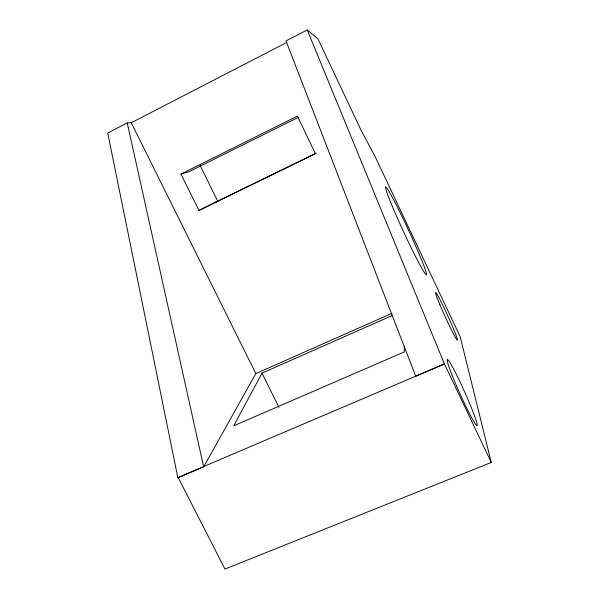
<?xml version="1.0" encoding="UTF-8"?>
<svg xmlns="http://www.w3.org/2000/svg" width="599" height="599" viewBox="0 0 599 599"><rect width="100%" height="100%" fill="white"/><g stroke="black" fill="none" stroke-linecap="round" stroke-linejoin="round"><path stroke-width="0.9" d="M198.741 468.65L178.143 477.433L224.947 569.05L491.27 462.465L460.182 336.698L374.974 156.249L361.482 131.084L317.784 38.561L307.242 29.95L286.008 40.927L415.713 376.194L444.428 363.952L200.455 467.916M392.308 315.493L261.995 373.14L233.715 425.807L404.295 351.95L404.288 346.387M392.083 313.247L255.825 373.596L203.645 466.883L177.873 477.875L107.73 133.045L127.243 122.96L131.248 122.758L286.943 42.372M177.873 477.875L178.143 477.433M180.958 174.047L297.404 116.064L315.411 153.703L198.935 210.459L180.958 174.047L189.157 171.651L298.908 117.037M198.935 210.459L217.677 201.167L200.059 165.317M215.213 202.365L316.287 153.127M261.995 373.14L278.969 407.365M131.248 122.758L255.825 373.596M444.428 363.9L491.27 462.465M307.242 29.95L444.428 363.952M127.243 122.96L203.645 466.883M477.104 425.32L476.287 425.095A36.187 2.501 65.8 0 1 458.497 390.406A36.187 2.501 65.8 0 1 447.326 359.46L448.404 360.291A36.187 2.501 65.8 0 1 465.767 394.449A36.187 2.501 65.8 0 1 477.104 425.32M439.898 304.696A26.131 1.355 65.4 0 0 457.404 340.12A26.131 1.355 65.4 0 0 442.287 304.27A26.131 1.355 65.4 0 0 439.898 304.696M392.367 206.498A48.444 2.576 65.1 0 0 426.166 274.776A48.444 2.576 65.1 0 0 399.593 211.507A48.444 2.576 65.1 0 0 392.367 206.498"/></g></svg>
